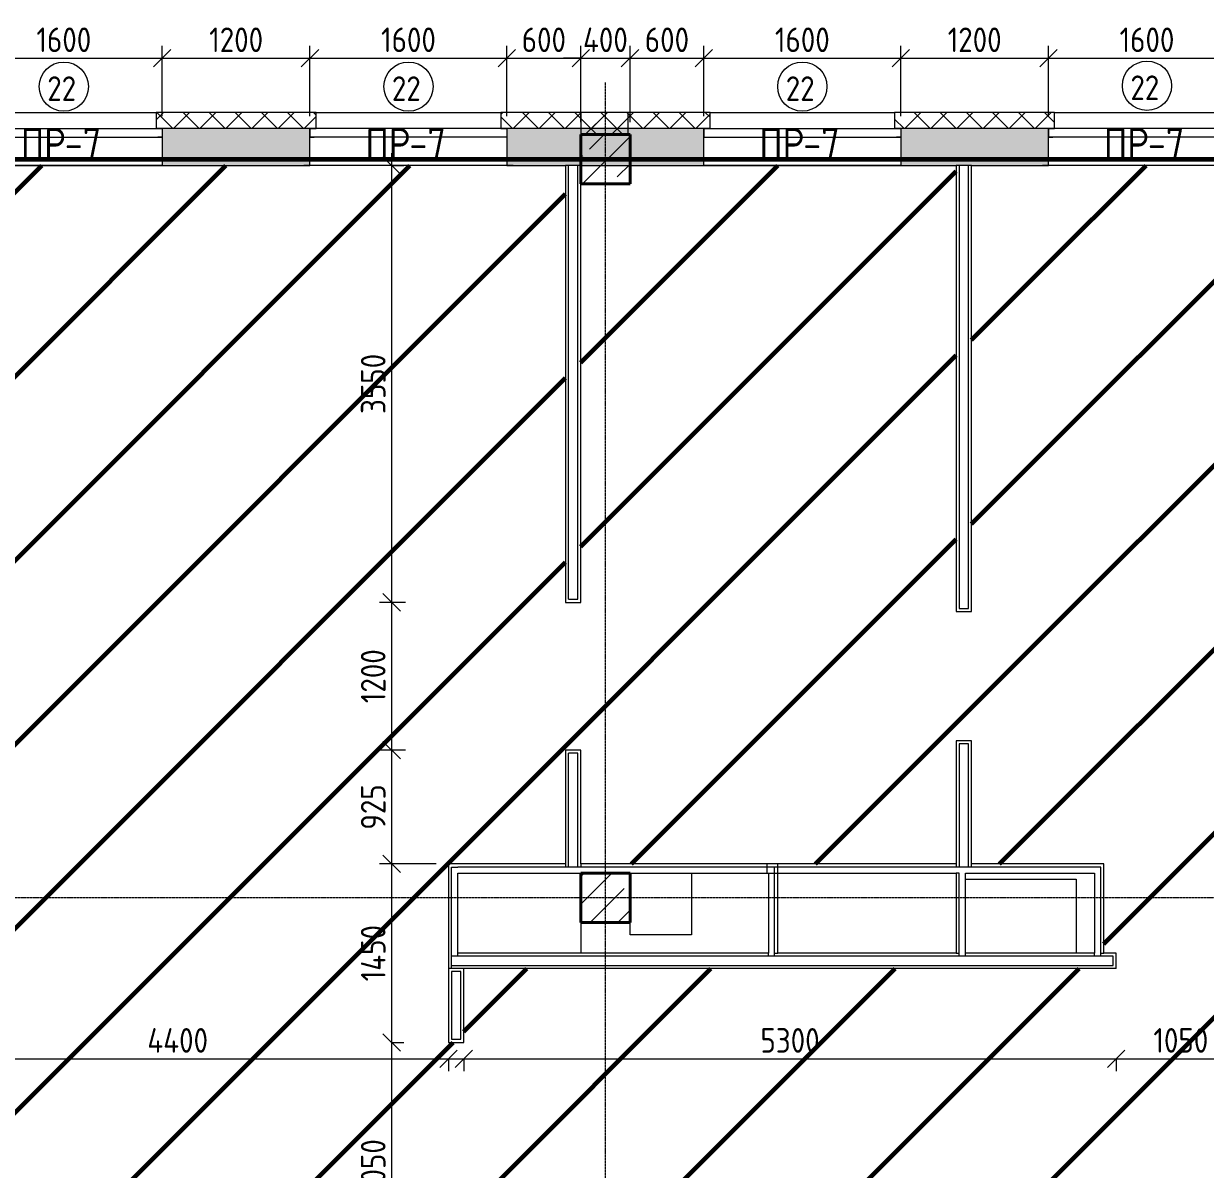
# Model space of a CAD drawing. Header units: millimetres. Extents: x -56773 to 323062, y -262288 to 76460.
# Drawn here: x 23083 to 32684, y -149399 to -140091 of the extents above; entities that cross this region are included whole.
import ezdxf

# ---------------------------------------------------------------- set-up
doc = ezdxf.new("R2010")
doc.units = ezdxf.units.MM
doc.linetypes.add('ADSK_Линия сетки', pattern=[25, 20, -2.5, 0, -2.5])
for name, color, linetype, lineweight in [('1.1)Стяжка керамзит  2 этаж', 5, 'Continuous', 60), ('3.1 Штукатурка внешн стен', 5, 'Continuous', 60), ('_ Окна', 7, 'Continuous', 18), ('Марки', 7, 'Continuous', 20), ('Марки окон', 7, 'Continuous', 20), ('Несущие колонны', 7, 'Continuous', 18), ('Окна', 7, 'Continuous', 9), ('Оси', 7, 'Continuous', 9), ('Перекрытие', 7, 'Continuous', 18), ('Размеры', 7, 'Continuous', 9), ('Стены внутренние', 7, 'Continuous', 18), ('Стены наружные', 7, 'Continuous', 18), ('Стены штриховка', 7, 'Continuous', 9)]:
    doc.layers.add(name, color=color, linetype=linetype, lineweight=lineweight)
doc.styles.add('GOST Common_2', font='', dxfattribs={"width": 0.9, "height": 250})
doc.styles.add('GOST Common_3', font='', dxfattribs={"width": 0.9, "height": 200})
doc.styles.get('GOST Common_2').set_extended_font_data('GOST Common')
doc.styles.get('GOST Common_3').set_extended_font_data('GOST Common')
doc.dimstyles.new('ADSK_Основной_2_0_1', dxfattribs={"dimscale": 304.8, "dimtxt": 201.142999, "dimasz": 0.463911, "dimexe": 0.328084, "dimexo": 0.328084, "dimgap": 0.164042, "dimtad": 1, "dimdec": 3, "dimrnd": 0.001, "dimdsep": 46, "dimtxsty": 'GOST Common_3', "dimblk1": 'OBLIQUE', "dimblk2": 'OBLIQUE', "dimsah": 1, "dimcen": 0.09, "dimdle": 0.328084, "dimazin": 2, "dimtfac": 1, "dimtdec": 4, "dimtix": 1, "dimtmove": 1, "dimatfit": 3, "dimfxl": 1, "dimtvp": 1, "dimtolj": 1, "dimtzin": 0, "dimlwd": 20, "dimlwe": 20, "dimarcsym": 2})
doc.dimstyles.new('ADSK_Основной_2_0_2', dxfattribs={"dimscale": 304.8, "dimtxt": 201.142999, "dimasz": 0.463911, "dimexe": 0.328084, "dimexo": 0.328084, "dimgap": 0.164042, "dimtad": 1, "dimdec": 3, "dimrnd": 0.001, "dimdsep": 46, "dimtxsty": 'GOST Common_3', "dimblk1": 'OBLIQUE', "dimblk2": 'OBLIQUE', "dimsah": 1, "dimcen": 0.09, "dimdle": 0.328084, "dimazin": 2, "dimtfac": 1, "dimtdec": 4, "dimtix": 1, "dimtmove": 0, "dimatfit": 3, "dimfxl": 1, "dimtvp": 1, "dimtolj": 1, "dimtzin": 0, "dimlwd": 20, "dimlwe": 20, "dimarcsym": 2})
pattern_1 = [(45, (9.36, -150597.75), (-224.5064, 224.5064), []), (45, (233.87, -150597.75), (-224.5064, 224.5064), [396.875, -79.375, 3.353, -76.022])]
pattern_2 = [(45, (9.36, -150597.75), (-106.066, 106.066), []), (135, (9.36, -150597.75), (-106.066, -106.066), [])]

# ---------------------------------------------------------------- blocks, each defined once
blk = doc.blocks.new('ADSK_КолоннаЖБ_Прямоугольная - 400x400 мм-1807143-Кладочный план 3-го этажа')
at = {"layer": 'Несущие колонны', "lineweight": 40}
for p, q in [((-200, 200), (200, 200)), ((-200, -200), (-200, 200)), ((200, 200), (200, -200)), ((200, -200), (-200, -200))]:
    blk.add_line(p, q, dxfattribs=at)
blk = doc.blocks.new('ОКНО L03 _2СТ_RS - ОК-5_1600х2000h-3556615-Кладочный план 3-го этажа')
at = {"layer": '_ Окна'}
for p, q in [((-838.1, 149), (761.9, 149)), ((-838.1, 149), (-838.1, 79)), ((-838.1, 149), (-833.1, 149)), ((-818.1, 149), (-38.1, 149)), ((-38.1, 149), (741.9, 149)), ((761.9, 149), (756.9, 149)), ((761.9, 149), (761.9, 79)), ((-838.1, 79), (761.9, 79)), ((-838.1, 79), (-803.1, 79)), ((-818.1, 79), (-38.1, 79)), ((-38.1, 79), (741.9, 79)), ((761.9, 79), (726.9, 79))]:
    blk.add_line(p, q, dxfattribs=at)
at = {"layer": 'Окна'}
blk.add_line((-888.1, -150), (811.9, -150), dxfattribs=at)
blk = doc.blocks.new('ОКНО L03 _2СТ_RS - ОК-5_1600х2000h-3556607-Кладочный план 3-го этажа')
at = {"layer": '_ Окна'}
for p, q in [((-838.1, -79), (761.9, -79)), ((-838.1, -149), (-838.1, -79)), ((-838.1, -79), (-803.1, -79)), ((-818.1, -79), (-38.1, -79)), ((-38.1, -79), (741.9, -79)), ((761.9, -79), (726.9, -79)), ((761.9, -149), (761.9, -79)), ((-838.1, -149), (761.9, -149)), ((-838.1, -149), (-833.1, -149)), ((-818.1, -149), (-38.1, -149)), ((-38.1, -149), (741.9, -149)), ((761.9, -149), (756.9, -149))]:
    blk.add_line(p, q, dxfattribs=at)
at = {"layer": 'Окна'}
blk.add_line((-888.1, 150), (811.9, 150), dxfattribs=at)
blk = doc.blocks.new('_Oblique')
at = {"color": 0, "linetype": 'ByBlock', "lineweight": -2}
blk.add_line((-0.5, -0.5), (0.5, 0.5), dxfattribs=at)
blk = doc.blocks.new('*D5267')
at = {"layer": 'Defpoints', "color": 0, "transparency": 16777216}
for p in [(24209.4, -140372.3), (22609.4, -140943.8), (24209.4, -140943.8)]:
    blk.add_point(p, dxfattribs=at)
at = {"layer": 'Размеры', "color": 0, "lineweight": 20, "transparency": 16777216}
for p, q in [((22609.4, -140843.8), (22609.4, -140272.3)), ((24209.4, -140843.8), (24209.4, -140272.3)), ((22509.4, -140372.3), (24309.4, -140372.3))]:
    blk.add_line(p, q, dxfattribs=at)
at = {"layer": 'Размеры', "color": 0, "lineweight": 20, "transparency": 16777216, "xscale": 141.4, "yscale": 141.4, "zscale": 141.4, "rotation": 180}
blk.add_blockref('_Oblique', (22609.4, -140372.3), dxfattribs=at)
at = {"layer": 'Размеры', "color": 0, "lineweight": 20, "transparency": 16777216, "xscale": 141.4, "yscale": 141.4, "zscale": 141.4}
blk.add_blockref('_Oblique', (24209.4, -140372.3), dxfattribs=at)
at = {"layer": 'Размеры', "color": 0, "lineweight": 9, "transparency": 16777216, "insert": (23409.4, -140222.3), "char_height": 200, "width": 560.473, "attachment_point": 5, "style": 'GOST Common_3'}
blk.add_mtext('\\A1;1600', dxfattribs=at)
blk = doc.blocks.new('*D5268')
at = {"layer": 'Defpoints', "color": 0, "transparency": 16777216}
for p in [(25409.4, -140372.3), (24209.4, -140943.8), (25409.4, -140943.8)]:
    blk.add_point(p, dxfattribs=at)
at = {"layer": 'Размеры', "color": 0, "lineweight": 20, "transparency": 16777216}
for p, q in [((24209.4, -140843.8), (24209.4, -140272.3)), ((25409.4, -140843.8), (25409.4, -140272.3)), ((24109.4, -140372.3), (25509.4, -140372.3))]:
    blk.add_line(p, q, dxfattribs=at)
at = {"layer": 'Размеры', "color": 0, "lineweight": 20, "transparency": 16777216, "xscale": 141.4, "yscale": 141.4, "zscale": 141.4, "rotation": 180}
blk.add_blockref('_Oblique', (24209.4, -140372.3), dxfattribs=at)
at = {"layer": 'Размеры', "color": 0, "lineweight": 20, "transparency": 16777216, "xscale": 141.4, "yscale": 141.4, "zscale": 141.4}
blk.add_blockref('_Oblique', (25409.4, -140372.3), dxfattribs=at)
at = {"layer": 'Размеры', "color": 0, "lineweight": 9, "transparency": 16777216, "insert": (24809.4, -140222.3), "char_height": 200, "width": 560.473, "attachment_point": 5, "style": 'GOST Common_3'}
blk.add_mtext('\\A1;1200', dxfattribs=at)
blk = doc.blocks.new('*D5269')
at = {"layer": 'Defpoints', "color": 0, "transparency": 16777216}
for p in [(27009.4, -140372.3), (25409.4, -140943.8), (27009.4, -140943.8)]:
    blk.add_point(p, dxfattribs=at)
at = {"layer": 'Размеры', "color": 0, "lineweight": 20, "transparency": 16777216}
for p, q in [((25409.4, -140843.8), (25409.4, -140272.3)), ((27009.4, -140843.8), (27009.4, -140272.3)), ((25309.4, -140372.3), (27109.4, -140372.3))]:
    blk.add_line(p, q, dxfattribs=at)
at = {"layer": 'Размеры', "color": 0, "lineweight": 20, "transparency": 16777216, "xscale": 141.4, "yscale": 141.4, "zscale": 141.4, "rotation": 180}
blk.add_blockref('_Oblique', (25409.4, -140372.3), dxfattribs=at)
at = {"layer": 'Размеры', "color": 0, "lineweight": 20, "transparency": 16777216, "xscale": 141.4, "yscale": 141.4, "zscale": 141.4}
blk.add_blockref('_Oblique', (27009.4, -140372.3), dxfattribs=at)
at = {"layer": 'Размеры', "color": 0, "lineweight": 9, "transparency": 16777216, "insert": (26209.4, -140222.3), "char_height": 200, "width": 560.473, "attachment_point": 5, "style": 'GOST Common_3'}
blk.add_mtext('\\A1;1600', dxfattribs=at)
blk = doc.blocks.new('*D5270')
at = {"layer": 'Defpoints', "color": 0, "transparency": 16777216}
for p in [(27609.4, -140372.3), (27009.4, -140943.8), (27609.4, -140992.8)]:
    blk.add_point(p, dxfattribs=at)
at = {"layer": 'Размеры', "color": 0, "lineweight": 20, "transparency": 16777216}
for p, q in [((27009.4, -140843.8), (27009.4, -140272.3)), ((27609.4, -140892.8), (27609.4, -140272.3)), ((26909.4, -140372.3), (27709.4, -140372.3))]:
    blk.add_line(p, q, dxfattribs=at)
at = {"layer": 'Размеры', "color": 0, "lineweight": 20, "transparency": 16777216, "xscale": 141.4, "yscale": 141.4, "zscale": 141.4, "rotation": 180}
blk.add_blockref('_Oblique', (27009.4, -140372.3), dxfattribs=at)
at = {"layer": 'Размеры', "color": 0, "lineweight": 20, "transparency": 16777216, "xscale": 141.4, "yscale": 141.4, "zscale": 141.4}
blk.add_blockref('_Oblique', (27609.4, -140372.3), dxfattribs=at)
at = {"layer": 'Размеры', "color": 0, "lineweight": 9, "transparency": 16777216, "insert": (27309.4, -140222.3), "char_height": 200, "width": 454.106, "attachment_point": 5, "style": 'GOST Common_3'}
blk.add_mtext('\\A1;600', dxfattribs=at)
blk = doc.blocks.new('*D5271')
at = {"layer": 'Defpoints', "color": 0, "transparency": 16777216}
for p in [(28009.4, -140372.3), (27609.4, -140992.8), (28009.4, -140992.8)]:
    blk.add_point(p, dxfattribs=at)
at = {"layer": 'Размеры', "color": 0, "lineweight": 20, "transparency": 16777216}
for p, q in [((27609.4, -140892.8), (27609.4, -140272.3)), ((28009.4, -140892.8), (28009.4, -140272.3)), ((27609.4, -140372.3), (27468, -140372.3)), ((27609.4, -140372.3), (28009.4, -140372.3)), ((28009.4, -140372.3), (28150.8, -140372.3))]:
    blk.add_line(p, q, dxfattribs=at)
at = {"layer": 'Размеры', "color": 0, "lineweight": 20, "transparency": 16777216, "xscale": 141.4, "yscale": 141.4, "zscale": 141.4}
blk.add_blockref('_Oblique', (27609.4, -140372.3), dxfattribs=at)
at = {"layer": 'Размеры', "color": 0, "lineweight": 20, "transparency": 16777216, "xscale": 141.4, "yscale": 141.4, "zscale": 141.4, "rotation": 180}
blk.add_blockref('_Oblique', (28009.4, -140372.3), dxfattribs=at)
at = {"layer": 'Размеры', "color": 0, "lineweight": 9, "transparency": 16777216, "insert": (27809.4, -140222.3), "char_height": 200, "width": 474.561, "attachment_point": 5, "style": 'GOST Common_3'}
blk.add_mtext('\\A1;400', dxfattribs=at)
blk = doc.blocks.new('*D5272')
at = {"layer": 'Defpoints', "color": 0, "transparency": 16777216}
for p in [(28609.4, -140372.3), (28009.4, -140992.8), (28609.4, -140943.8)]:
    blk.add_point(p, dxfattribs=at)
at = {"layer": 'Размеры', "color": 0, "lineweight": 20, "transparency": 16777216}
for p, q in [((28009.4, -140892.8), (28009.4, -140272.3)), ((28609.4, -140843.8), (28609.4, -140272.3)), ((27909.4, -140372.3), (28709.4, -140372.3))]:
    blk.add_line(p, q, dxfattribs=at)
at = {"layer": 'Размеры', "color": 0, "lineweight": 20, "transparency": 16777216, "xscale": 141.4, "yscale": 141.4, "zscale": 141.4, "rotation": 180}
blk.add_blockref('_Oblique', (28009.4, -140372.3), dxfattribs=at)
at = {"layer": 'Размеры', "color": 0, "lineweight": 20, "transparency": 16777216, "xscale": 141.4, "yscale": 141.4, "zscale": 141.4}
blk.add_blockref('_Oblique', (28609.4, -140372.3), dxfattribs=at)
at = {"layer": 'Размеры', "color": 0, "lineweight": 9, "transparency": 16777216, "insert": (28309.4, -140222.3), "char_height": 200, "width": 454.106, "attachment_point": 5, "style": 'GOST Common_3'}
blk.add_mtext('\\A1;600', dxfattribs=at)
blk = doc.blocks.new('*D5273')
at = {"layer": 'Defpoints', "color": 0, "transparency": 16777216}
for p in [(30209.4, -140372.3), (28609.4, -140943.8), (30209.4, -140943.8)]:
    blk.add_point(p, dxfattribs=at)
at = {"layer": 'Размеры', "color": 0, "lineweight": 20, "transparency": 16777216}
for p, q in [((28609.4, -140843.8), (28609.4, -140272.3)), ((30209.4, -140843.8), (30209.4, -140272.3)), ((28509.4, -140372.3), (30309.4, -140372.3))]:
    blk.add_line(p, q, dxfattribs=at)
at = {"layer": 'Размеры', "color": 0, "lineweight": 20, "transparency": 16777216, "xscale": 141.4, "yscale": 141.4, "zscale": 141.4, "rotation": 180}
blk.add_blockref('_Oblique', (28609.4, -140372.3), dxfattribs=at)
at = {"layer": 'Размеры', "color": 0, "lineweight": 20, "transparency": 16777216, "xscale": 141.4, "yscale": 141.4, "zscale": 141.4}
blk.add_blockref('_Oblique', (30209.4, -140372.3), dxfattribs=at)
at = {"layer": 'Размеры', "color": 0, "lineweight": 9, "transparency": 16777216, "insert": (29409.4, -140222.3), "char_height": 200, "width": 560.473, "attachment_point": 5, "style": 'GOST Common_3'}
blk.add_mtext('\\A1;1600', dxfattribs=at)
blk = doc.blocks.new('*D5274')
at = {"layer": 'Defpoints', "color": 0, "transparency": 16777216}
for p in [(31409.4, -140372.3), (30209.4, -140943.8), (31409.4, -140943.8)]:
    blk.add_point(p, dxfattribs=at)
at = {"layer": 'Размеры', "color": 0, "lineweight": 20, "transparency": 16777216}
for p, q in [((30209.4, -140843.8), (30209.4, -140272.3)), ((31409.4, -140843.8), (31409.4, -140272.3)), ((30109.4, -140372.3), (31509.4, -140372.3))]:
    blk.add_line(p, q, dxfattribs=at)
at = {"layer": 'Размеры', "color": 0, "lineweight": 20, "transparency": 16777216, "xscale": 141.4, "yscale": 141.4, "zscale": 141.4, "rotation": 180}
blk.add_blockref('_Oblique', (30209.4, -140372.3), dxfattribs=at)
at = {"layer": 'Размеры', "color": 0, "lineweight": 20, "transparency": 16777216, "xscale": 141.4, "yscale": 141.4, "zscale": 141.4}
blk.add_blockref('_Oblique', (31409.4, -140372.3), dxfattribs=at)
at = {"layer": 'Размеры', "color": 0, "lineweight": 9, "transparency": 16777216, "insert": (30809.4, -140222.3), "char_height": 200, "width": 560.473, "attachment_point": 5, "style": 'GOST Common_3'}
blk.add_mtext('\\A1;1200', dxfattribs=at)
blk = doc.blocks.new('*D5275')
at = {"layer": 'Defpoints', "color": 0, "transparency": 16777216}
for p in [(33009.4, -140372.3), (31409.4, -140943.8), (33009.4, -140943.8)]:
    blk.add_point(p, dxfattribs=at)
at = {"layer": 'Размеры', "color": 0, "lineweight": 20, "transparency": 16777216}
for p, q in [((31409.4, -140843.8), (31409.4, -140272.3)), ((33009.4, -140843.8), (33009.4, -140272.3)), ((31309.4, -140372.3), (33109.4, -140372.3))]:
    blk.add_line(p, q, dxfattribs=at)
at = {"layer": 'Размеры', "color": 0, "lineweight": 20, "transparency": 16777216, "xscale": 141.4, "yscale": 141.4, "zscale": 141.4, "rotation": 180}
blk.add_blockref('_Oblique', (31409.4, -140372.3), dxfattribs=at)
at = {"layer": 'Размеры', "color": 0, "lineweight": 20, "transparency": 16777216, "xscale": 141.4, "yscale": 141.4, "zscale": 141.4}
blk.add_blockref('_Oblique', (33009.4, -140372.3), dxfattribs=at)
at = {"layer": 'Размеры', "color": 0, "lineweight": 9, "transparency": 16777216, "insert": (32209.4, -140222.3), "char_height": 200, "width": 560.473, "attachment_point": 5, "style": 'GOST Common_3'}
blk.add_mtext('\\A1;1600', dxfattribs=at)
blk = doc.blocks.new('*D5542')
at = {"layer": 'Defpoints', "color": 0, "transparency": 16777216}
for p in [(22134.4, -147767.8), (26534.4, -148401.5), (26534.4, -148501.5)]:
    blk.add_point(p, dxfattribs=at)
at = {"layer": 'Размеры', "color": 0, "lineweight": 20, "transparency": 16777216}
for p, q in [((22134.4, -147867.8), (22134.4, -148601.5)), ((22034.4, -148501.5), (26634.4, -148501.5)), ((26534.4, -148501.5), (26534.4, -148601.5))]:
    blk.add_line(p, q, dxfattribs=at)
at = {"layer": 'Размеры', "color": 0, "lineweight": 20, "transparency": 16777216, "xscale": 141.4, "yscale": 141.4, "zscale": 141.4, "rotation": 180}
blk.add_blockref('_Oblique', (22134.4, -148501.5), dxfattribs=at)
at = {"layer": 'Размеры', "color": 0, "lineweight": 20, "transparency": 16777216, "xscale": 141.4, "yscale": 141.4, "zscale": 141.4}
blk.add_blockref('_Oblique', (26534.4, -148501.5), dxfattribs=at)
at = {"layer": 'Размеры', "color": 0, "lineweight": 9, "transparency": 16777216, "insert": (24334.4, -148351.5), "char_height": 200, "width": 646.385, "attachment_point": 5, "style": 'GOST Common_3'}
blk.add_mtext('\\A1;4400', dxfattribs=at)
blk = doc.blocks.new('*D5665')
at = {"layer": 'Defpoints', "color": 0, "transparency": 16777216}
for p in [(25973, -148367.8), (26073, -148367.8), (25973, -150417.8)]:
    blk.add_point(p, dxfattribs=at)
at = {"layer": 'Размеры', "color": 0, "lineweight": 20, "transparency": 16777216}
for p, q in [((26073, -150517.8), (26073, -148267.8)), ((26073, -148367.8), (26173, -148367.8)), ((26073, -150417.8), (26173, -150417.8))]:
    blk.add_line(p, q, dxfattribs=at)
at = {"layer": 'Размеры', "color": 0, "lineweight": 20, "transparency": 16777216, "xscale": 141.4, "yscale": 141.4, "zscale": 141.4}
for p, rotation in [((26073, -148367.8), 90), ((26073, -150417.8), 270)]:
    blk.add_blockref('_Oblique', p, dxfattribs=dict(at, rotation=rotation))
at = {"layer": 'Размеры', "color": 0, "lineweight": 9, "transparency": 16777216, "insert": (25923, -149392.8), "char_height": 200, "width": 605.475, "attachment_point": 5, "rotation": 90, "style": 'GOST Common_3'}
blk.add_mtext('\\A1;2050', dxfattribs=at)
blk = doc.blocks.new('*D5666')
at = {"layer": 'Defpoints', "color": 0, "transparency": 16777216}
for p in [(26073, -146917.8), (26534.4, -146917.8), (25973, -148367.8)]:
    blk.add_point(p, dxfattribs=at)
at = {"layer": 'Размеры', "color": 0, "lineweight": 20, "transparency": 16777216}
for p, q in [((26073, -148467.8), (26073, -146817.8)), ((26434.4, -146917.8), (25973, -146917.8)), ((26073, -148367.8), (26173, -148367.8))]:
    blk.add_line(p, q, dxfattribs=at)
at = {"layer": 'Размеры', "color": 0, "lineweight": 20, "transparency": 16777216, "xscale": 141.4, "yscale": 141.4, "zscale": 141.4}
for p, rotation in [((26073, -146917.8), 90), ((26073, -148367.8), 270)]:
    blk.add_blockref('_Oblique', p, dxfattribs=dict(at, rotation=rotation))
at = {"layer": 'Размеры', "color": 0, "lineweight": 9, "transparency": 16777216, "insert": (25923, -147642.8), "char_height": 200, "width": 580.928, "attachment_point": 5, "rotation": 90, "style": 'GOST Common_3'}
blk.add_mtext('\\A1;1450', dxfattribs=at)
blk = doc.blocks.new('*D5667')
at = {"layer": 'Defpoints', "color": 0, "transparency": 16777216}
for p in [(26073, -145992.8), (26284.4, -145992.8), (26534.4, -146917.8)]:
    blk.add_point(p, dxfattribs=at)
at = {"layer": 'Размеры', "color": 0, "lineweight": 20, "transparency": 16777216}
for p, q in [((26073, -147017.8), (26073, -145892.8)), ((26184.4, -145992.8), (25973, -145992.8)), ((26434.4, -146917.8), (25973, -146917.8))]:
    blk.add_line(p, q, dxfattribs=at)
at = {"layer": 'Размеры', "color": 0, "lineweight": 20, "transparency": 16777216, "xscale": 141.4, "yscale": 141.4, "zscale": 141.4}
for p, rotation in [((26073, -145992.8), 90), ((26073, -146917.8), 270)]:
    blk.add_blockref('_Oblique', p, dxfattribs=dict(at, rotation=rotation))
at = {"layer": 'Размеры', "color": 0, "lineweight": 9, "transparency": 16777216, "insert": (25923, -146455.3), "char_height": 200, "width": 454.106, "attachment_point": 5, "rotation": 90, "style": 'GOST Common_3'}
blk.add_mtext('\\A1;925', dxfattribs=at)
blk = doc.blocks.new('*D5668')
at = {"layer": 'Defpoints', "color": 0, "transparency": 16777216}
for p in [(26073, -144792.8), (26284.4, -144792.8), (26284.4, -145992.8)]:
    blk.add_point(p, dxfattribs=at)
at = {"layer": 'Размеры', "color": 0, "lineweight": 20, "transparency": 16777216}
for p, q in [((26073, -146092.8), (26073, -144692.8)), ((26184.4, -144792.8), (25973, -144792.8)), ((26184.4, -145992.8), (25973, -145992.8))]:
    blk.add_line(p, q, dxfattribs=at)
at = {"layer": 'Размеры', "color": 0, "lineweight": 20, "transparency": 16777216, "xscale": 141.4, "yscale": 141.4, "zscale": 141.4}
for p, rotation in [((26073, -144792.8), 90), ((26073, -145992.8), 270)]:
    blk.add_blockref('_Oblique', p, dxfattribs=dict(at, rotation=rotation))
at = {"layer": 'Размеры', "color": 0, "lineweight": 9, "transparency": 16777216, "insert": (25923, -145392.8), "char_height": 200, "width": 560.473, "attachment_point": 5, "rotation": 90, "style": 'GOST Common_3'}
blk.add_mtext('\\A1;1200', dxfattribs=at)
blk = doc.blocks.new('*D5669')
at = {"layer": 'Defpoints', "color": 0, "transparency": 16777216}
for p in [(25973, -141242.8), (26073, -141242.8), (26284.4, -144792.8)]:
    blk.add_point(p, dxfattribs=at)
at = {"layer": 'Размеры', "color": 0, "lineweight": 20, "transparency": 16777216}
for p, q in [((26073, -144892.8), (26073, -141142.8)), ((26073, -141242.8), (26173, -141242.8)), ((26184.4, -144792.8), (25973, -144792.8))]:
    blk.add_line(p, q, dxfattribs=at)
at = {"layer": 'Размеры', "color": 0, "lineweight": 20, "transparency": 16777216, "xscale": 141.4, "yscale": 141.4, "zscale": 141.4}
for p, rotation in [((26073, -141242.8), 90), ((26073, -144792.8), 270)]:
    blk.add_blockref('_Oblique', p, dxfattribs=dict(at, rotation=rotation))
at = {"layer": 'Размеры', "color": 0, "lineweight": 9, "transparency": 16777216, "insert": (25923, -143017.8), "char_height": 200, "width": 605.475, "attachment_point": 5, "rotation": 90, "style": 'GOST Common_3'}
blk.add_mtext('\\A1;3550', dxfattribs=at)
blk = doc.blocks.new('*D5688')
at = {"layer": 'Defpoints', "color": 0, "transparency": 16777216}
for p in [(26659.4, -148401.5), (31959.4, -148401.5), (31959.4, -148501.5)]:
    blk.add_point(p, dxfattribs=at)
at = {"layer": 'Размеры', "color": 0, "lineweight": 20, "transparency": 16777216}
for p, q in [((26559.4, -148501.5), (32059.4, -148501.5)), ((26659.4, -148501.5), (26659.4, -148601.5)), ((31959.4, -148501.5), (31959.4, -148601.5))]:
    blk.add_line(p, q, dxfattribs=at)
at = {"layer": 'Размеры', "color": 0, "lineweight": 20, "transparency": 16777216, "xscale": 141.4, "yscale": 141.4, "zscale": 141.4, "rotation": 180}
blk.add_blockref('_Oblique', (26659.4, -148501.5), dxfattribs=at)
at = {"layer": 'Размеры', "color": 0, "lineweight": 20, "transparency": 16777216, "xscale": 141.4, "yscale": 141.4, "zscale": 141.4}
blk.add_blockref('_Oblique', (31959.4, -148501.5), dxfattribs=at)
at = {"layer": 'Размеры', "color": 0, "lineweight": 9, "transparency": 16777216, "insert": (29309.4, -148351.5), "char_height": 200, "width": 605.475, "attachment_point": 5, "style": 'GOST Common_3'}
blk.add_mtext('\\A1;5300', dxfattribs=at)
blk = doc.blocks.new('*D5689')
at = {"layer": 'Defpoints', "color": 0, "transparency": 16777216}
for p in [(31959.4, -148401.5), (33009.4, -148401.5), (33009.4, -148501.5)]:
    blk.add_point(p, dxfattribs=at)
at = {"layer": 'Размеры', "color": 0, "lineweight": 20, "transparency": 16777216}
for p, q in [((31859.4, -148501.5), (33109.4, -148501.5)), ((31959.4, -148501.5), (31959.4, -148601.5)), ((33009.4, -148501.5), (33009.4, -148601.5))]:
    blk.add_line(p, q, dxfattribs=at)
at = {"layer": 'Размеры', "color": 0, "lineweight": 20, "transparency": 16777216, "xscale": 141.4, "yscale": 141.4, "zscale": 141.4, "rotation": 180}
blk.add_blockref('_Oblique', (31959.4, -148501.5), dxfattribs=at)
at = {"layer": 'Размеры', "color": 0, "lineweight": 20, "transparency": 16777216, "xscale": 141.4, "yscale": 141.4, "zscale": 141.4}
blk.add_blockref('_Oblique', (33009.4, -148501.5), dxfattribs=at)
at = {"layer": 'Размеры', "color": 0, "lineweight": 9, "transparency": 16777216, "insert": (32484.4, -148351.5), "char_height": 200, "width": 560.473, "attachment_point": 5, "style": 'GOST Common_3'}
blk.add_mtext('\\A1;1050', dxfattribs=at)
blk = doc.blocks.new('М_окна1 - Маркировка типоразмера-1510237-Кладочный план 3-го этажа')
at = {"layer": 'Марки окон'}
blk.add_circle((0, 0), 2, dxfattribs=at)

msp = doc.modelspace()

# ---------------------------------------------------------------- hatches: boundary and pattern name
at = {"layer": '1.1)Стяжка керамзит  2 этаж', "transparency": 33554687}
h = msp.add_hatch(dxfattribs=at)
h.set_pattern_fill('ANSI31', color=5, scale=333)
h.paths.add_polyline_path([(31337.2231, -141242.7816), (30784.3615, -141242.7816), (30784.3615, -144867.7816), (30659.3615, -144867.7816), (30659.3615, -141242.7816), (30209.3615, -141242.7816), (28559.3615, -141242.7816), (28009.3615, -141242.7816), (28009.3615, -141392.7816), (27609.3615, -141392.7816), (27609.3615, -144792.7816), (27484.3615, -144792.7816), (27484.3615, -141242.7816), (27009.3615, -141242.7816), (25359.3615, -141242.7816), (24209.3615, -141242.7816), (22857.5795, -141242.7816), (22857.5795, -147720.3127), (26534.3615, -147720.3127), (26534.3615, -146917.7816), (27484.3615, -146917.7816), (27484.3615, -145992.7816), (27609.3615, -145992.7816), (27609.3615, -146917.7816), (30659.3615, -146917.7816), (30659.3615, -145917.7816), (30784.3615, -145917.7816), (30784.3615, -146917.7816), (31337.2231, -146917.7816)])
h = msp.add_hatch(dxfattribs=at)
h.set_pattern_fill('ANSI31', color=5, scale=333)
h.paths.add_polyline_path([(34409.3615, -141242.7816), (34009.3615, -141242.7816), (34009.3615, -141392.7816), (33609.3615, -141392.7816), (33609.3615, -141242.7816), (33009.3615, -141242.7816), (31337.2231, -141242.7816), (31337.2231, -146917.7816), (31859.3615, -146917.7816), (31859.3615, -147642.7816), (31959.3615, -147642.7816), (31959.3615, -147720.3127), (33009.3615, -147720.3127), (33009.3615, -147642.7816), (33109.3615, -147642.7816), (33109.3615, -146917.7816), (34409.3615, -146917.7816)])
h = msp.add_hatch(dxfattribs=at)
h.set_pattern_fill('ANSI31', color=5, scale=333)
h.paths.add_polyline_path([(31337.2231, -147767.7816), (26659.3615, -147767.7816), (26659.3615, -148367.7816), (26534.3615, -148367.7816), (26534.3615, -147720.3127), (22857.5795, -147720.3127), (22857.5795, -157542.7816), (24259.3615, -157542.7816), (27484.3615, -157542.7816), (27484.3615, -154092.7816), (27609.3615, -154092.7816), (27609.3615, -152892.7816), (27484.3615, -152892.7816), (27484.3615, -151867.7816), (26534.3615, -151867.7816), (26534.3615, -150417.7816), (26659.3615, -150417.7816), (26659.3615, -151017.7816), (29594.3615, -151017.7816), (30194.3615, -151017.7816), (30384.3615, -151017.7816), (30984.3615, -151017.7816), (31249.3615, -151017.7816), (31249.3615, -151142.7816), (31337.2231, -151142.7816)])
h = msp.add_hatch(dxfattribs=at)
h.set_pattern_fill('ANSI31', color=5, scale=333)
h.paths.add_polyline_path([(39816.8666, -147992.7816), (36934.3615, -147992.7816), (36934.3615, -147720.3127), (34534.3615, -147720.3127), (34534.3615, -147767.7816), (33009.3615, -147767.7816), (33009.3615, -147720.3127), (31959.3615, -147720.3127), (31959.3615, -147767.7816), (31337.2231, -147767.7816), (31337.2231, -151142.7816), (32449.3615, -151142.7816), (32449.3615, -151017.7816), (34734.3615, -151017.7816), (34734.3615, -151142.7816), (35934.3615, -151142.7816), (35934.3615, -151017.7816), (37249.3615, -151017.7816), (39049.3615, -151017.7816), (39816.8666, -151017.7816)])
at = {"layer": 'Несущие колонны', "lineweight": 9}
h = msp.add_hatch(dxfattribs=at)
h.set_pattern_fill('FP_1', color=256, style=0, pattern_type=2)
h.set_pattern_definition(pattern_1)
h.paths.add_polyline_path([(27609.3615, -141392.7816), (28009.3615, -141392.7816), (28009.3615, -140992.7816), (27609.3615, -140992.7816)])
h = msp.add_hatch(dxfattribs=at)
h.set_pattern_fill('FP_1', color=256, style=0, pattern_type=2)
h.set_pattern_definition(pattern_1)
h.paths.add_polyline_path([(27609.3615, -147392.7816), (28009.3615, -147392.7816), (28009.3615, -146992.7816), (27609.3615, -146992.7816)])
at = {"layer": 'Стены внутренние', "lineweight": 9}
h = msp.add_hatch(dxfattribs=at)
h.set_pattern_fill('FP_2', color=256, style=0, pattern_type=2)
h.set_pattern_definition([(45, (9.36, -150597.75), (84.18955, 308.69595), [396.875, -79.375, 3.353, -76.022])])
h.paths.add_polyline_path([(41809.3615, -141242.7816), (42009.3615, -141242.7816), (42009.3615, -140942.7816), (39009.3615, -140943.7816), (39009.3615, -141242.7816), (41759.3615, -141242.7816)])
h.paths.add_polyline_path([(22034.3615, -141242.7816), (22609.3615, -141242.7816), (22609.3615, -140943.7816), (21009.3615, -140943.7816), (21009.3615, -141242.7816), (22009.3615, -141242.7816)])
h.paths.add_polyline_path([(30659.3615, -141242.7816), (31409.3615, -141242.7816), (31409.3615, -140943.7816), (30209.3615, -140943.7816), (30209.3615, -141242.7816)])
h.paths.add_polyline_path([(27609.3615, -141242.7816), (28609.3615, -141242.7816), (28609.3615, -140943.7816), (27009.3615, -140943.7816), (27009.3615, -141242.7816), (27584.3615, -141242.7816)])
h.paths.add_polyline_path([(37059.3615, -141242.7816), (37409.3615, -141242.7816), (37409.3615, -140943.7816), (36209.3615, -140943.7816), (36209.3615, -141242.7816), (37034.3615, -141242.7816)])
h.paths.add_polyline_path([(33009.3615, -141242.7816), (34609.3615, -141242.7816), (34609.3615, -140943.7816), (33009.3615, -140943.7816)])
h.paths.add_polyline_path([(25409.3615, -141242.7816), (25409.3615, -140943.7816), (24209.3615, -140943.7816), (24209.3615, -141242.7816)])
h.paths.add_polyline_path([(15509.3615, -141242.7816), (16609.3615, -141242.7816), (16609.3615, -140943.7816), (12609.3615, -140942.7816), (12609.3615, -141242.7816), (15484.3615, -141242.7816)])
h.paths.add_polyline_path([(18834.3615, -141242.7816), (19409.3615, -141242.7816), (19409.3615, -140943.7816), (18209.3615, -140943.7816), (18209.3615, -141242.7816), (18809.3615, -141242.7816)])
at = {"layer": 'Стены наружные', "lineweight": 9}
h = msp.add_hatch(dxfattribs=at)
h.set_pattern_fill('FP_4', color=256, style=0, pattern_type=2)
h.set_pattern_definition(pattern_2)
h.paths.add_polyline_path([(41829.3615, -140942.7816), (41829.3615, -140812.7816), (38959.3615, -140812.7816), (38959.3615, -140942.7816), (41469.6099, -140942.7816)])
h.paths.add_polyline_path([(34659.3615, -140942.7816), (34659.3615, -140812.7816), (32959.3615, -140812.7816), (32959.3615, -140942.7816)])
h.paths.add_polyline_path([(36159.3615, -140942.7816), (37459.3615, -140942.7816), (37459.3615, -140812.7816), (36159.3615, -140812.7816), (36159.3615, -140879.5231)])
h.paths.add_polyline_path([(31459.3615, -140942.7816), (31459.3615, -140812.7816), (30159.3615, -140812.7816), (30159.3615, -140942.7816)])
h.paths.add_polyline_path([(26959.3615, -140942.7816), (28659.3615, -140942.7816), (28659.3615, -140812.7816), (26959.3615, -140812.7816), (26959.3615, -140879.5231)])
h.paths.add_polyline_path([(22659.3615, -140942.7816), (22659.3615, -140812.7816), (20959.3615, -140812.7816), (20959.3615, -140942.7816)])
h.paths.add_polyline_path([(24159.3615, -140942.7816), (25459.3615, -140942.7816), (25459.3615, -140812.7816), (24159.3615, -140812.7816), (24159.3615, -140879.5231)])
h.paths.add_polyline_path([(19459.3615, -140942.7816), (19459.3615, -140812.7816), (18159.3615, -140812.7816), (18159.3615, -140942.7816)])
h.paths.add_polyline_path([(16659.3615, -140942.7816), (16659.3615, -140812.7816), (12789.3615, -140812.7816), (12789.3615, -140942.7816), (16430.3757, -140942.7816)])
h = msp.add_hatch(dxfattribs=at)
h.set_pattern_fill('FP_4', color=256, style=0, pattern_type=2)
h.set_pattern_definition(pattern_2)
h.paths.add_polyline_path([(27994.7859, -140992.7816), (27994.7859, -140812.7816), (27609.3615, -140812.7816), (27609.3615, -140992.7816)])

# ---------------------------------------------------------------- linework, layer by layer
at = {"layer": '3.1 Штукатурка внешн стен'}
msp.add_lwpolyline([(12609.3615, -146917.7816), (12609.3615, -141192.7816), (41734.3615, -141192.7816)], dxfattribs=at)
at = {"layer": 'Несущие колонны', "lineweight": 9}
for p, q in [((28009.3615, -140992.7816), (27609.3615, -140992.7816)), ((27609.3615, -140992.7816), (27609.3615, -141392.7816)), ((28009.3615, -141392.7816), (28009.3615, -140992.7816)), ((27609.3615, -141392.7816), (28009.3615, -141392.7816)), ((28009.3615, -146992.7816), (27609.3615, -146992.7816)), ((27609.3615, -146992.7816), (27609.3615, -147392.7816)), ((28009.3615, -147392.7816), (28009.3615, -146992.7816)), ((27609.3615, -147392.7816), (28009.3615, -147392.7816))]:
    msp.add_line(p, q, dxfattribs=at)
at = {"layer": 'Оси', "linetype": 'ADSK_Линия сетки', "lineweight": 5}
for p, q in [((27809.3615, -161571.6329), (27809.3615, -140570.3055)), ((62587.9153, -141192.7816), (-25230.7352, -141192.7816)), ((62587.9153, -147192.7816), (-25230.7352, -147192.7816))]:
    msp.add_line(p, q, dxfattribs=at)
at = {"layer": 'Перекрытие'}
for p, q in [((28509.3615, -146992.7816), (28509.3615, -147492.7816)), ((30734.3615, -147042.7816), (31634.3615, -147042.7816)), ((31634.3615, -147042.7816), (31634.3615, -147642.7816)), ((27609.3615, -147392.7816), (27609.3615, -147642.7816)), ((28009.3615, -147492.7816), (28009.3615, -147392.7816)), ((28509.3615, -147492.7816), (28009.3615, -147492.7816))]:
    msp.add_line(p, q, dxfattribs=at)
at = {"layer": 'Стены внутренние', "lineweight": 5}
for p, q in [((24159.3615, -140942.7816), (24159.3615, -140943.7816)), ((24159.3615, -140943.7816), (24209.3615, -140943.7816)), ((24209.3615, -140943.7816), (24209.3615, -141242.7816)), ((25409.3615, -141242.7816), (25409.3615, -140943.7816)), ((25409.3615, -140943.7816), (25459.3615, -140943.7816)), ((25459.3615, -140943.7816), (25459.3615, -140942.7816)), ((26959.3615, -140942.7816), (26959.3615, -140943.7816)), ((26959.3615, -140943.7816), (27009.3615, -140943.7816)), ((27009.3615, -140943.7816), (27009.3615, -141242.7816)), ((28609.3615, -141242.7816), (28609.3615, -140943.7816)), ((28609.3615, -140943.7816), (28659.3615, -140943.7816)), ((28659.3615, -140943.7816), (28659.3615, -140942.7816)), ((30159.3615, -140942.7816), (30159.3615, -140943.7816)), ((30159.3615, -140943.7816), (30209.3615, -140943.7816)), ((30209.3615, -140943.7816), (30209.3615, -141242.7816)), ((31409.3615, -141242.7816), (31409.3615, -140943.7816)), ((31409.3615, -140943.7816), (31459.3615, -140943.7816)), ((31459.3615, -140943.7816), (31459.3615, -140942.7816)), ((24209.3615, -141242.7816), (22609.3615, -141242.7816)), ((24209.3615, -141242.7816), (25409.3615, -141242.7816)), ((27009.3615, -141242.7816), (25409.3615, -141242.7816)), ((27009.3615, -141242.7816), (27484.3615, -141242.7816)), ((27484.3615, -141242.7816), (27484.3615, -144792.7816)), ((27609.3615, -141242.7816), (28609.3615, -141242.7816)), ((27609.3615, -144792.7816), (27609.3615, -141242.7816)), ((30209.3615, -141242.7816), (28609.3615, -141242.7816)), ((30209.3615, -141242.7816), (30659.3615, -141242.7816)), ((30659.3615, -141242.7816), (30659.3615, -144867.7816)), ((30784.3615, -141242.7816), (31409.3615, -141242.7816)), ((30784.3615, -144867.7816), (30784.3615, -141242.7816)), ((33009.3615, -141242.7816), (31409.3615, -141242.7816)), ((27484.3615, -144792.7816), (27609.3615, -144792.7816)), ((30659.3615, -144867.7816), (30784.3615, -144867.7816)), ((30659.3615, -145917.7816), (30659.3615, -146917.7816)), ((30784.3615, -145917.7816), (30659.3615, -145917.7816)), ((30784.3615, -146917.7816), (30784.3615, -145917.7816)), ((27484.3615, -145992.7816), (27484.3615, -146917.7816)), ((27609.3615, -145992.7816), (27484.3615, -145992.7816)), ((27609.3615, -146917.7816), (27609.3615, -145992.7816)), ((27484.3615, -146917.7816), (26534.3615, -146917.7816)), ((26534.3615, -146917.7816), (26534.3615, -148367.7816)), ((30659.3615, -146917.7816), (27609.3615, -146917.7816)), ((29121.8615, -146917.7816), (29121.8615, -146992.7816)), ((29209.3615, -147642.7816), (29209.3615, -146917.7816)), ((31859.3615, -146917.7816), (30784.3615, -146917.7816)), ((31859.3615, -147642.7816), (31859.3615, -146917.7816)), ((26609.3615, -146992.7816), (30659.3615, -146992.7816)), ((26609.3615, -147642.7816), (26609.3615, -146992.7816)), ((29134.3615, -146992.7816), (29134.3615, -147642.7816)), ((30659.3615, -146992.7816), (30659.3615, -147642.7816)), ((30734.3615, -147642.7816), (30734.3615, -146992.7816)), ((30734.3615, -146992.7816), (31784.3615, -146992.7816)), ((31784.3615, -146992.7816), (31784.3615, -147642.7816)), ((29134.3615, -147642.7816), (26609.3615, -147642.7816)), ((30659.3615, -147642.7816), (29209.3615, -147642.7816)), ((31784.3615, -147642.7816), (30734.3615, -147642.7816)), ((31959.3615, -147642.7816), (31859.3615, -147642.7816)), ((31959.3615, -147767.7816), (31959.3615, -147642.7816)), ((31959.3615, -147767.7816), (26534.3615, -147767.7816)), ((26659.3615, -148367.7816), (26659.3615, -147767.7816)), ((26534.3615, -148367.7816), (26659.3615, -148367.7816))]:
    msp.add_line(p, q, dxfattribs=at)
at = {"layer": 'Стены наружные', "lineweight": 9}
for p, q in [((22659.3615, -140812.7816), (24159.3615, -140812.7816)), ((25459.3615, -140812.7816), (24159.3615, -140812.7816)), ((24159.3615, -140812.7816), (24159.3615, -140942.7816)), ((25459.3615, -140942.7816), (25459.3615, -140812.7816)), ((25459.3615, -140812.7816), (26959.3615, -140812.7816)), ((28659.3615, -140812.7816), (26959.3615, -140812.7816)), ((26959.3615, -140812.7816), (26959.3615, -140942.7816)), ((27609.3615, -140812.7816), (27609.3615, -140992.7816)), ((27994.7859, -140992.7816), (27994.7859, -140812.7816)), ((28659.3615, -140942.7816), (28659.3615, -140812.7816)), ((28659.3615, -140812.7816), (30159.3615, -140812.7816)), ((31459.3615, -140812.7816), (30159.3615, -140812.7816)), ((30159.3615, -140812.7816), (30159.3615, -140942.7816)), ((31459.3615, -140942.7816), (31459.3615, -140812.7816)), ((31459.3615, -140812.7816), (32959.3615, -140812.7816)), ((27609.3615, -140992.7816), (27994.7859, -140992.7816))]:
    msp.add_line(p, q, dxfattribs=at)
at = {"layer": 'Стены штриховка', "lineweight": 9}
for p, q in [((25459.3615, -140942.7816), (24159.3615, -140942.7816)), ((28659.3615, -140942.7816), (26959.3615, -140942.7816)), ((31459.3615, -140942.7816), (30159.3615, -140942.7816)), ((27609.3615, -141242.7816), (27484.3615, -141242.7816)), ((27509.3615, -144767.7816), (27509.3615, -141242.7816)), ((27584.3615, -144767.7816), (27584.3615, -141242.7816)), ((30784.3615, -141242.7816), (30659.3615, -141242.7816)), ((30684.3615, -141242.7816), (30684.3615, -144842.7816)), ((30759.3615, -144842.7816), (30759.3615, -141242.7816)), ((27509.3615, -144767.7816), (27584.3615, -144767.7816)), ((30684.3615, -144842.7816), (30759.3615, -144842.7816)), ((27584.3615, -146017.7816), (27509.3615, -146017.7816)), ((27509.3615, -146942.7816), (27509.3615, -146017.7816)), ((27584.3615, -146942.7816), (27584.3615, -146017.7816)), ((30684.3615, -145942.7816), (30684.3615, -146942.7816)), ((30759.3615, -145942.7816), (30684.3615, -145942.7816)), ((30759.3615, -146942.7816), (30759.3615, -145942.7816)), ((26559.3615, -146942.7816), (26609.3615, -146942.7816)), ((26559.3615, -147767.7816), (26559.3615, -146942.7816)), ((31834.3615, -146942.7816), (26609.3615, -146942.7816)), ((27484.3615, -146917.7816), (27484.3615, -146942.7816)), ((27609.3615, -146917.7816), (27609.3615, -146942.7816)), ((29184.3615, -147667.7816), (29184.3615, -146942.7816)), ((30659.3615, -146917.7816), (30659.3615, -146942.7816)), ((30784.3615, -146942.7816), (30784.3615, -146917.7816)), ((31834.3615, -147667.7816), (31834.3615, -146942.7816)), ((30684.3615, -146992.7816), (30659.3615, -146992.7816)), ((30684.3615, -147667.7816), (30684.3615, -146992.7816)), ((26609.3615, -147667.7816), (26609.3615, -147642.7816)), ((29134.3615, -147667.7816), (29134.3615, -147642.7816)), ((29184.3615, -147642.7816), (29209.3615, -147642.7816)), ((30659.3615, -147642.7816), (30684.3615, -147642.7816)), ((30734.3615, -147667.7816), (30734.3615, -147642.7816)), ((31784.3615, -147667.7816), (31784.3615, -147642.7816)), ((31834.3615, -147642.7816), (31859.3615, -147642.7816)), ((31934.3615, -147667.7816), (26559.3615, -147667.7816)), ((26559.3615, -147742.7816), (31934.3615, -147742.7816)), ((31934.3615, -147742.7816), (31934.3615, -147667.7816)), ((26634.3615, -147792.7816), (26559.3615, -147792.7816)), ((26559.3615, -147792.7816), (26559.3615, -148342.7816)), ((26634.3615, -148342.7816), (26634.3615, -147792.7816)), ((26559.3615, -148342.7816), (26634.3615, -148342.7816))]:
    msp.add_line(p, q, dxfattribs=at)

# ---------------------------------------------------------------- block references
at = {"layer": 'Марки окон', "lineweight": 5, "xscale": 99.99999999999993, "yscale": 99.99999999999993, "zscale": 99.99999999999993}
for p in [(23409.3615, -140602.7816), (26209.3615, -140602.7816), (29409.3615, -140602.7816), (32209.3615, -140595.509)]:
    msp.add_blockref('М_окна1 - Маркировка типоразмера-1510237-Кладочный план 3-го этажа', p, dxfattribs=at)
at = {"layer": 'Несущие колонны', "lineweight": 40, "rotation": 89.9999999999999}
for p in [(27809.3615, -141192.7816), (27809.3615, -147192.7816)]:
    msp.add_blockref('ADSK_КолоннаЖБ_Прямоугольная - 400x400 мм-1807143-Кладочный план 3-го этажа', p, dxfattribs=at)
at = {"layer": 'Окна', "lineweight": 5}
for p in [(23447.4615, -141092.7816), (29447.4615, -141092.7816)]:
    msp.add_blockref('ОКНО L03 _2СТ_RS - ОК-5_1600х2000h-3556615-Кладочный план 3-го этажа', p, dxfattribs=at)
at = {"layer": 'Окна', "rotation": 180}
for p in [(26171.2615, -141092.7816), (32171.2615, -141092.7816)]:
    msp.add_blockref('ОКНО L03 _2СТ_RS - ОК-5_1600х2000h-3556607-Кладочный план 3-го этажа', p, dxfattribs=at)

# ---------------------------------------------------------------- texts
at = {"layer": 'Марки', "lineweight": 9, "char_height": 250, "attachment_point": 1, "style": 'GOST Common_2'}
for s, insert, width in [('ПР', (23059.4307, -140939.8005), 432.91125), ('-7', (23416.6182, -140939.8005), 389.620125), ('ПР', (25859.4307, -140939.8005), 432.91125), ('-7', (26216.6182, -140939.8005), 389.620125), ('ПР', (29059.4307, -140939.8005), 432.91125), ('-7', (29416.6182, -140939.8005), 389.620125), ('ПР', (31859.4307, -140939.8005), 432.91125), ('-7', (32216.6182, -140939.8005), 389.620125)]:
    msp.add_mtext(s, dxfattribs=dict(at, insert=insert, width=width))
at = {"layer": 'Марки окон', "lineweight": 5, "char_height": 200, "width": 317.46825, "attachment_point": 1, "style": 'GOST Common_3'}
for insert in [(23274.8041, -140518.9963), (26074.8041, -140518.9963), (29274.8041, -140518.9963), (32074.8041, -140511.7236)]:
    msp.add_mtext('22', dxfattribs=dict(at, insert=insert))

# ---------------------------------------------------------------- dimensions: what is measured, and where the dimension line sits
at = {"layer": 'Размеры', "lineweight": 9}
for base, p1, p2, dimstyle, override, picture, middle in [((24209.3615, -140372.2851), (22609.3615, -140943.7816), (24209.3615, -140943.7816), 'ADSK_Основной_2_0_1', {"dimpost": '<>', "dimfxl": 1600}, '*D5267', (23409.3615, -140222.2851)), ((25409.3615, -140372.2851), (24209.3615, -140943.7816), (25409.3615, -140943.7816), 'ADSK_Основной_2_0_1', {"dimpost": '<>', "dimfxl": 1200}, '*D5268', (24809.3615, -140222.2851)), ((27009.3615, -140372.2851), (25409.3615, -140943.7816), (27009.3615, -140943.7816), 'ADSK_Основной_2_0_1', {"dimpost": '<>', "dimfxl": 1600}, '*D5269', (26209.3615, -140222.2851)), ((27609.3615, -140372.2851), (27009.3615, -140943.7816), (27609.3615, -140992.7816), 'ADSK_Основной_2_0_1', {"dimpost": '<>', "dimfxl": 601.997508}, '*D5270', (27309.3615, -140222.2851)), ((28009.3615, -140372.2851), (27609.3615, -140992.7816), (28009.3615, -140992.7816), 'ADSK_Основной_2_0_1', {"dimpost": '<>', "dimfxl": 400}, '*D5271', (27809.3615, -140222.2851)), ((28609.3615, -140372.2851), (28009.3615, -140992.7816), (28609.3615, -140943.7816), 'ADSK_Основной_2_0_1', {"dimpost": '<>', "dimfxl": 601.997508}, '*D5272', (28309.3615, -140222.2851)), ((30209.3615, -140372.2851), (28609.3615, -140943.7816), (30209.3615, -140943.7816), 'ADSK_Основной_2_0_1', {"dimpost": '<>', "dimfxl": 1600}, '*D5273', (29409.3615, -140222.2851)), ((31409.3615, -140372.2851), (30209.3615, -140943.7816), (31409.3615, -140943.7816), 'ADSK_Основной_2_0_1', {"dimpost": '<>', "dimfxl": 1200}, '*D5274', (30809.3615, -140222.2851)), ((33009.3615, -140372.2851), (31409.3615, -140943.7816), (33009.3615, -140943.7816), 'ADSK_Основной_2_0_1', {"dimpost": '<>', "dimfxl": 1600}, '*D5275', (32209.3615, -140222.2851)), ((26534.3615, -148501.5041), (22134.3615, -147767.7816), (26534.3615, -148401.5192), 'ADSK_Основной_2_0_2', {"dimpost": '<>', "dimfxl": 4445.404748}, '*D5542', (24334.3615, -148351.5041)), ((31959.3615, -148501.5041), (26659.3615, -148401.5192), (31959.3615, -148401.5192), 'ADSK_Основной_2_0_2', {"dimpost": '<>', "dimfxl": 5300}, '*D5688', (29309.3615, -148351.5041)), ((33009.3615, -148501.5041), (31959.3615, -148401.5192), (33009.3615, -148401.5192), 'ADSK_Основной_2_0_2', {"dimpost": '<>', "dimfxl": 1050}, '*D5689', (32484.3615, -148351.5041))]:
    dim = msp.add_linear_dim(base=base, p1=p1, p2=p2, dimstyle=dimstyle, override=override, dxfattribs=at)
    dim.commit()
    dim.dimension.update_dxf_attribs({"geometry": picture, "text_midpoint": middle})
for base, p1, p2, override, picture, middle in [((26073.0013, -141242.7816), (26284.3615, -144792.7816), (25973.0164, -141242.7816), {"dimpost": '<>', "dimfxl": 3563.626774}, '*D5669', (25923.0013, -143017.7816)), ((26073.0013, -144792.7816), (26284.3615, -145992.7816), (26284.3615, -144792.7816), {"dimpost": '<>', "dimfxl": 1200}, '*D5668', (25923.0013, -145392.7816)), ((26073.0013, -145992.7816), (26534.3615, -146917.7816), (26284.3615, -145992.7816), {"dimpost": '<>', "dimfxl": 958.188395}, '*D5667', (25923.0013, -146455.2816)), ((26073.0013, -146917.7816), (25973.0164, -148367.7816), (26534.3615, -146917.7816), {"dimpost": '<>', "dimfxl": 1554.86602}, '*D5666', (25923.0013, -147642.7816)), ((26073.0013, -148367.7816), (25973.0164, -150417.7816), (25973.0164, -148367.7816), {"dimpost": '<>', "dimfxl": 2050}, '*D5665', (25923.0013, -149392.7816))]:
    dim = msp.add_linear_dim(base=base, p1=p1, p2=p2, angle=90, dimstyle='ADSK_Основной_2_0_2', override=override, dxfattribs=at)
    dim.commit()
    dim.dimension.update_dxf_attribs({"geometry": picture, "text_midpoint": middle})

doc.saveas('drawing.dxf')
